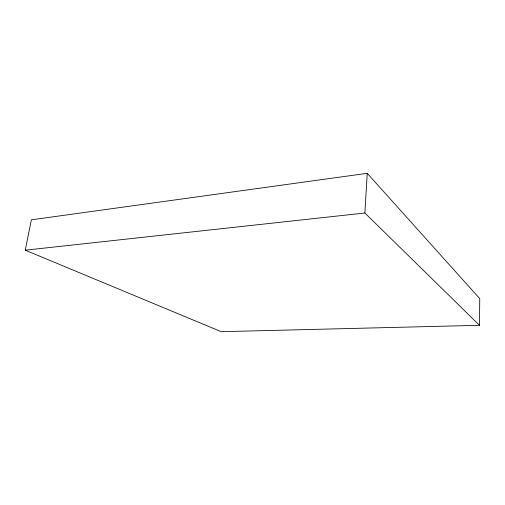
<?xml version="1.0" encoding="UTF-8"?>
<svg xmlns="http://www.w3.org/2000/svg" width="505" height="505" viewBox="0 0 505 505"><rect width="100%" height="100%" fill="white"/><g stroke="black" fill="none" stroke-linecap="round" stroke-linejoin="round"><path stroke-width="0.76" d="M479.491 325.308L479.75 298.625L367.236 173.316L31.367 219.82L25.25 250.183L221.272 331.684L479.491 325.308L364.888 213.003L367.236 173.316M25.25 250.183L364.888 213.003"/></g></svg>
